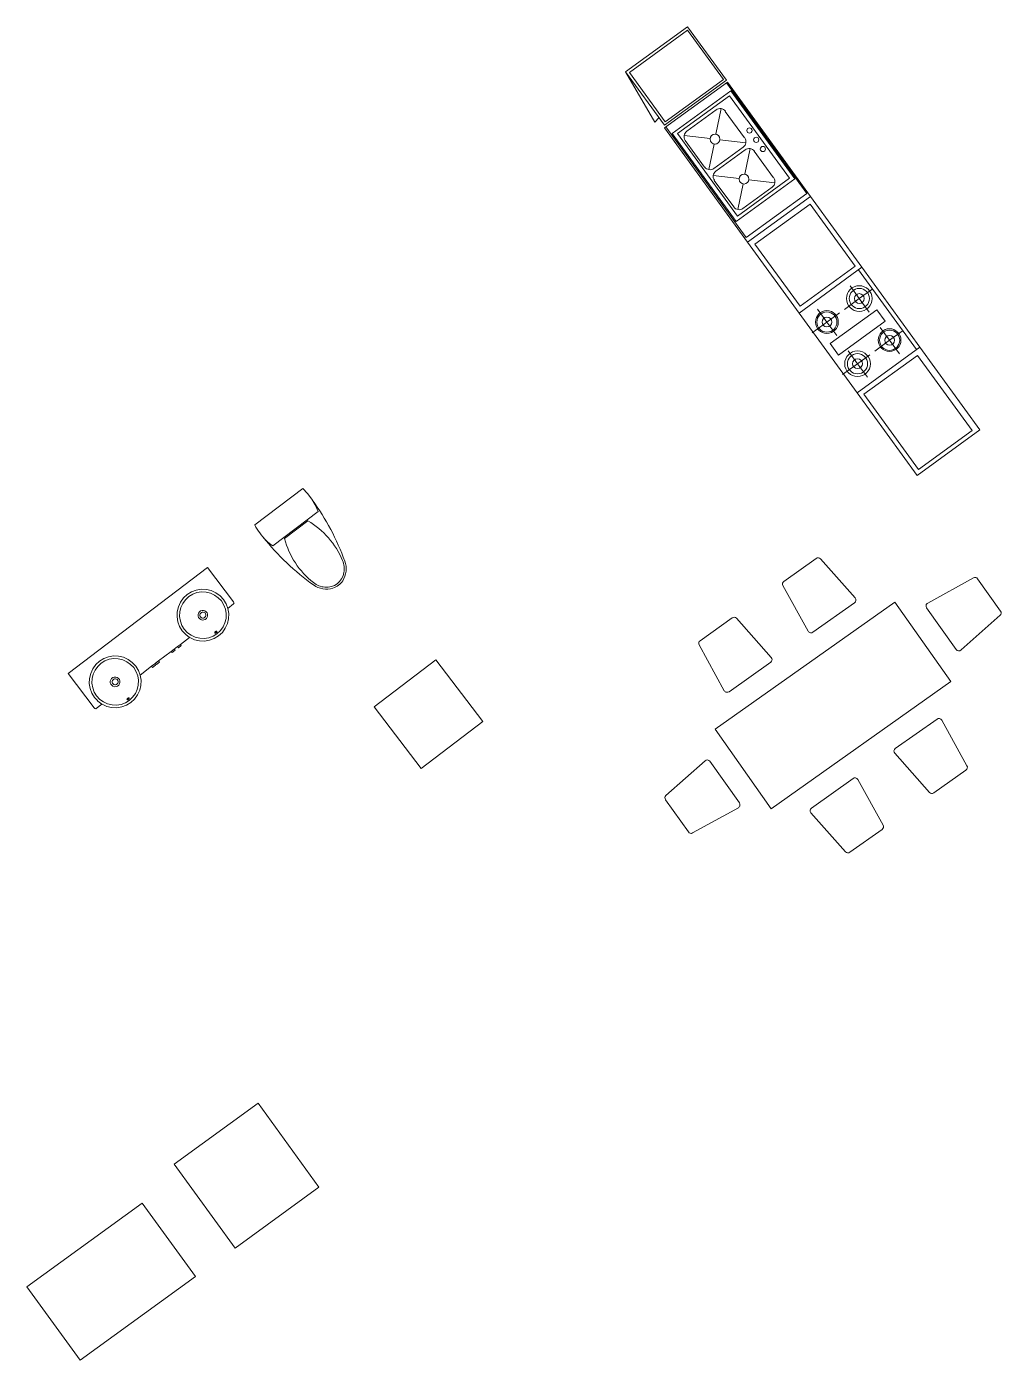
# Model space of a CAD drawing. Header units: inches. Extents: x -422522 to 22891, y -2973 to 414515.
# Drawn here: x 110.21 to 117.76, y 36.91 to 47.2 of the extents above; entities that cross this region are included whole.
import ezdxf

# ---------------------------------------------------------------- set-up
doc = ezdxf.new("R2010")
doc.units = ezdxf.units.IN
doc.header["$MEASUREMENT"] = 0
doc.layers.get('0').update_dxf_attribs({"lineweight": 40})
doc.layers.add('ARREDAMENTO', color=8, linetype='Continuous', lineweight=13)

# ---------------------------------------------------------------- blocks, each defined once
blk = doc.blocks.new('WCLOS-04')
at = {"linetype": 'Continuous'}
for p, q in [((0, 9.81), (0, -9.81)), ((9, 9.31), (9, -9.31)), ((9.41, -4.78), (9.41, 4.78))]:
    blk.add_line(p, q, dxfattribs=at)
blk.add_lwpolyline([(9, 9.31), (6.74, 9.82), (4.54, 10.06), (2.23, 10.06), (0, 9.81)])
for centre, radius, start, end in [((3.13, -70.97), 81.02, 72.7523, 88.7776), ((19.71, -19.92), 26.76, 75.2214, 112.6263), ((24.69, -1.03), 7.23, 43.1457, 75.2214), ((25, -0.54), 7.27, 20.4524, 72.7523), ((25.79, 0), 5.72, 316.8543, 43.1457), ((26.45, 0), 5.72, 339.5476, 20.4524), ((24.69, 1.03), 7.23, 284.7786, 316.8543), ((25, 0.54), 7.27, 287.2477, 339.5476), ((3.13, 70.97), 81.02, 271.2224, 287.2477), ((19.71, 19.92), 26.76, 247.3737, 284.7786)]:
    blk.add_arc(centre, radius, start, end)
for start, end in [(260.5377, 277.7399), (277.7399, 285.822)]:
    blk.add_arc((3.39, 10.5), 20.59, start, end, dxfattribs=at)
blk = doc.blocks.new('tavolo')
for points in [[(34.371, 38.846, -0.382162), (34.404, 38.845), (34.695, 38.567, -0.447008), (34.694, 38.53), (34.392, 38.277, -0.447008), (34.355, 38.282), (34.132, 38.617, -0.382162), (34.137, 38.65)], [(35.625, 38.791, 0.382162), (35.592, 38.796), (35.256, 38.573, 0.447008), (35.251, 38.536), (35.504, 38.234, 0.447008), (35.541, 38.233), (35.82, 38.524, 0.382162), (35.821, 38.557)], [(33.763, 38.337, -0.382162), (33.796, 38.336), (34.087, 38.057, -0.447008), (34.086, 38.02), (33.783, 37.767, -0.447008), (33.747, 37.772), (33.524, 38.108, -0.382162), (33.529, 38.141)], [(35.655, 37.313, 0.382162), (35.66, 37.346), (35.437, 37.682, 0.447008), (35.4, 37.687), (35.098, 37.434, 0.447008), (35.097, 37.397), (35.388, 37.118, 0.382162), (35.421, 37.117)], [(33.363, 36.897, -0.382162), (33.364, 36.93), (33.642, 37.221, -0.447008), (33.68, 37.22), (33.933, 36.918, -0.447008), (33.928, 36.881), (33.592, 36.658, -0.382162), (33.559, 36.663)], [(35.047, 36.804, 0.382162), (35.052, 36.837), (34.829, 37.172, 0.447008), (34.792, 37.177), (34.49, 36.924, 0.447008), (34.489, 36.887), (34.78, 36.609, 0.382162), (34.813, 36.608)]]:
    blk.add_lwpolyline(points, format="xyb", close=True)
blk.add_lwpolyline([(33.7, 37.469), (34.181, 36.894), (35.484, 37.985), (35.003, 38.56)], close=True)
blk = doc.blocks.new('cucina')
at = {"ltscale": 0.02}
for p, q in [((32.311, 34.659), (32.311, 35.259)), ((32.311, 35.259), (33.098, 35.259)), ((33.098, 35.259), (33.098, 34.659)), ((33.098, 34.659), (33.098, 35.259)), ((33.098, 35.259), (33.86, 35.259)), ((33.86, 35.227), (33.098, 35.227)), ((33.279, 35.101), (33.279, 35.22)), ((33.677, 35.101), (33.677, 35.22)), ((33.86, 35.259), (33.86, 34.659)), ((33.86, 34.659), (33.86, 35.259)), ((33.86, 35.259), (34.535, 35.259)), ((34.535, 35.259), (35.625, 35.259)), ((34.535, 35.259), (34.535, 34.659)), ((34.535, 34.659), (34.535, 35.259)), ((34.535, 35.259), (34.535, 34.659)), ((34.535, 35.259), (34.535, 34.659)), ((34.716, 35.24), (35.555, 35.24)), ((34.716, 34.682), (34.716, 35.24)), ((35.555, 35.24), (35.555, 34.682)), ((35.625, 35.259), (35.625, 34.659)), ((33.279, 35.101), (33.15, 35.101)), ((33.279, 35.101), (33.402, 35.101)), ((33.279, 35.101), (33.279, 34.959)), ((33.677, 35.101), (33.548, 35.101)), ((33.677, 35.101), (33.677, 34.959)), ((33.677, 35.101), (33.799, 35.101)), ((34.919, 34.951), (34.782, 35.099)), ((34.818, 35.113), (35.072, 35.113)), ((35.108, 35.099), (34.971, 34.951)), ((35.3, 34.951), (35.163, 35.099)), ((35.199, 35.113), (35.453, 35.113)), ((35.489, 35.099), (35.352, 34.951)), ((34.767, 34.783), (34.767, 35.063)), ((35.123, 35.063), (35.123, 34.783)), ((35.148, 34.783), (35.148, 35.063)), ((35.504, 35.063), (35.504, 34.783)), ((33.278, 34.794), (33.278, 34.913)), ((33.677, 34.792), (33.677, 34.912)), ((34.919, 34.895), (34.782, 34.747)), ((35.108, 34.747), (34.971, 34.895)), ((35.3, 34.895), (35.163, 34.747)), ((35.489, 34.747), (35.352, 34.895)), ((33.278, 34.794), (33.149, 34.794)), ((33.278, 34.794), (33.4, 34.794)), ((33.278, 34.794), (33.278, 34.652)), ((33.677, 34.792), (33.548, 34.792)), ((33.677, 34.792), (33.799, 34.792)), ((33.677, 34.792), (33.677, 34.65)), ((35.555, 34.682), (34.716, 34.682)), ((35.072, 34.732), (34.818, 34.732)), ((35.453, 34.732), (35.199, 34.732)), ((33.098, 34.659), (32.311, 34.659)), ((33.86, 34.659), (33.098, 34.659)), ((34.535, 34.659), (33.86, 34.659)), ((35.625, 34.659), (34.535, 34.659)), ((35.705, 34.624), (36.153, 34.67)), ((35.705, 34.624), (35.714, 34.67))]:
    blk.add_line(p, q, dxfattribs=at)
for points in [[(33.058, 35.207), (33.058, 34.696), (32.342, 34.696), (32.342, 35.207)], [(34.49, 35.222), (34.49, 34.696), (33.897, 34.696), (33.897, 35.222)], [(35.531, 34.715), (34.744, 34.715), (34.744, 35.211), (35.531, 35.211)], [(35.642, 35.261), (35.642, 34.67), (36.153, 34.67), (36.153, 35.261)], [(36.131, 35.246), (36.131, 34.691), (35.66, 34.691), (35.66, 35.246)], [(33.528, 35.159), (33.528, 34.716), (33.418, 34.716), (33.418, 35.159)]]:
    blk.add_lwpolyline(points, close=True, dxfattribs=at)
blk.add_lwpolyline([(35.625, 34.672), (34.571, 34.672), (34.571, 35.25), (35.625, 35.25)], dxfattribs=at)
for centre, radius in [((33.28, 35.101), 0.088), ((33.677, 35.101), 0.099), ((35.047, 35.177), 0.0201), ((35.135, 35.177), 0.0201), ((35.224, 35.177), 0.0201), ((33.279, 35.101), 0.0778), ((33.279, 35.101), 0.0378), ((33.677, 35.101), 0.0778), ((33.677, 35.101), 0.0378), ((33.278, 34.794), 0.099), ((33.677, 34.792), 0.0881), ((34.945, 34.923), 0.0381), ((35.326, 34.923), 0.0381), ((33.278, 34.794), 0.0778), ((33.278, 34.794), 0.0378), ((33.677, 34.792), 0.0778), ((33.677, 34.792), 0.0378)]:
    blk.add_circle(centre, radius, dxfattribs=at)
for centre, start, end in [((34.818, 35.063), 90, 180), ((35.072, 35.063), 0, 90), ((35.199, 35.063), 90, 180), ((35.453, 35.063), 0, 90), ((34.818, 34.783), 180, 270), ((35.072, 34.783), 270, 0), ((35.199, 34.783), 180, 270), ((35.453, 34.783), 270, 0)]:
    blk.add_arc(centre, 0.0508, start, end, dxfattribs=at)
blk = doc.blocks.new('laavabo')
for p, q in [((35.959, 42.814), (35.935, 42.784)), ((35.99, 42.839), (35.959, 42.814)), ((36.001, 42.822), (35.974, 42.8)), ((36.024, 42.857), (35.99, 42.839)), ((36.032, 42.839), (36.001, 42.822)), ((36.062, 42.869), (36.024, 42.857)), ((36.066, 42.849), (36.032, 42.839)), ((36.101, 42.873), (36.062, 42.869)), ((36.101, 42.853), (36.066, 42.849)), ((36.14, 42.869), (36.101, 42.873)), ((36.136, 42.849), (36.101, 42.853)), ((36.17, 42.839), (36.136, 42.849)), ((36.177, 42.857), (36.14, 42.869)), ((36.201, 42.822), (36.17, 42.839)), ((36.212, 42.839), (36.177, 42.857)), ((36.228, 42.8), (36.201, 42.822)), ((36.242, 42.814), (36.212, 42.839)), ((36.267, 42.784), (36.242, 42.814)), ((36.785, 42.784), (36.809, 42.814)), ((36.809, 42.814), (36.84, 42.839)), ((36.824, 42.8), (36.851, 42.822)), ((36.84, 42.839), (36.874, 42.857)), ((36.851, 42.822), (36.882, 42.839)), ((36.874, 42.857), (36.912, 42.869)), ((36.882, 42.839), (36.916, 42.849)), ((36.912, 42.869), (36.951, 42.873)), ((36.916, 42.849), (36.951, 42.853)), ((36.951, 42.873), (36.99, 42.869)), ((36.951, 42.853), (36.986, 42.849)), ((36.986, 42.849), (37.02, 42.839)), ((36.99, 42.869), (37.027, 42.857)), ((37.02, 42.839), (37.051, 42.822)), ((37.027, 42.857), (37.062, 42.839)), ((37.051, 42.822), (37.078, 42.8)), ((37.062, 42.839), (37.092, 42.814)), ((37.092, 42.814), (37.117, 42.784)), ((35.905, 42.712), (35.901, 42.673)), ((35.916, 42.749), (35.905, 42.712)), ((35.935, 42.784), (35.916, 42.749)), ((35.924, 42.708), (35.921, 42.673)), ((35.935, 42.741), (35.924, 42.708)), ((35.951, 42.773), (35.935, 42.741)), ((35.974, 42.8), (35.951, 42.773)), ((36.074, 42.699), (36.067, 42.69)), ((36.084, 42.706), (36.074, 42.699)), ((36.095, 42.71), (36.084, 42.706)), ((36.107, 42.71), (36.095, 42.71)), ((36.118, 42.706), (36.107, 42.71)), ((36.127, 42.699), (36.118, 42.706)), ((36.134, 42.69), (36.127, 42.699)), ((36.251, 42.773), (36.228, 42.8)), ((36.267, 42.741), (36.251, 42.773)), ((36.286, 42.749), (36.267, 42.784)), ((36.277, 42.708), (36.267, 42.741)), ((36.281, 42.673), (36.277, 42.708)), ((36.297, 42.712), (36.286, 42.749)), ((36.301, 42.673), (36.297, 42.712)), ((36.751, 42.673), (36.755, 42.712)), ((36.755, 42.712), (36.766, 42.749)), ((36.766, 42.749), (36.785, 42.784)), ((36.771, 42.673), (36.774, 42.708)), ((36.774, 42.708), (36.785, 42.741)), ((36.785, 42.741), (36.801, 42.773)), ((36.801, 42.773), (36.824, 42.8)), ((36.917, 42.69), (36.924, 42.699)), ((36.924, 42.699), (36.934, 42.706)), ((36.934, 42.706), (36.945, 42.71)), ((36.945, 42.71), (36.957, 42.71)), ((36.957, 42.71), (36.968, 42.706)), ((36.968, 42.706), (36.977, 42.699)), ((36.977, 42.699), (36.984, 42.69)), ((37.078, 42.8), (37.101, 42.773)), ((37.101, 42.773), (37.117, 42.741)), ((37.117, 42.784), (37.136, 42.749)), ((37.117, 42.741), (37.127, 42.708)), ((37.127, 42.708), (37.131, 42.673)), ((37.136, 42.749), (37.147, 42.712)), ((37.147, 42.712), (37.151, 42.673)), ((35.901, 42.673), (35.904, 42.643)), ((35.905, 42.634), (35.904, 42.643)), ((35.916, 42.598), (35.905, 42.634)), ((35.921, 42.673), (35.924, 42.637)), ((35.924, 42.637), (35.935, 42.604)), ((35.935, 42.604), (35.951, 42.573)), ((36.067, 42.69), (36.064, 42.678)), ((36.064, 42.678), (36.064, 42.667)), ((36.064, 42.667), (36.067, 42.656)), ((36.067, 42.656), (36.074, 42.646)), ((36.074, 42.646), (36.084, 42.639)), ((36.08, 42.683), (36.078, 42.676)), ((36.078, 42.676), (36.078, 42.669)), ((36.078, 42.669), (36.08, 42.662)), ((36.085, 42.689), (36.08, 42.683)), ((36.08, 42.662), (36.085, 42.656)), ((36.084, 42.639), (36.095, 42.636)), ((36.09, 42.693), (36.085, 42.689)), ((36.085, 42.656), (36.09, 42.652)), ((36.097, 42.695), (36.09, 42.693)), ((36.09, 42.652), (36.097, 42.65)), ((36.095, 42.636), (36.107, 42.636)), ((36.104, 42.695), (36.097, 42.695)), ((36.097, 42.65), (36.104, 42.65)), ((36.111, 42.693), (36.104, 42.695)), ((36.104, 42.65), (36.111, 42.652)), ((36.107, 42.636), (36.118, 42.639)), ((36.117, 42.689), (36.111, 42.693)), ((36.111, 42.652), (36.117, 42.656)), ((36.121, 42.683), (36.117, 42.689)), ((36.117, 42.656), (36.121, 42.662)), ((36.118, 42.639), (36.127, 42.646)), ((36.124, 42.676), (36.121, 42.683)), ((36.121, 42.662), (36.124, 42.669)), ((36.124, 42.669), (36.124, 42.676)), ((36.127, 42.646), (36.134, 42.656)), ((36.138, 42.678), (36.134, 42.69)), ((36.134, 42.656), (36.138, 42.667)), ((36.138, 42.667), (36.138, 42.678)), ((36.251, 42.573), (36.267, 42.604)), ((36.267, 42.604), (36.277, 42.637)), ((36.277, 42.637), (36.281, 42.673)), ((36.286, 42.598), (36.297, 42.634)), ((36.298, 42.643), (36.297, 42.634)), ((36.298, 42.643), (36.301, 42.673)), ((36.298, 42.643), (36.298, 42.643)), ((36.427, 42.598), (36.397, 42.598)), ((36.465, 42.598), (36.435, 42.598)), ((36.617, 42.598), (36.587, 42.598)), ((36.648, 42.598), (36.676, 42.598)), ((36.754, 42.643), (36.751, 42.673)), ((36.754, 42.643), (36.754, 42.643)), ((36.754, 42.643), (36.755, 42.634)), ((36.766, 42.598), (36.755, 42.634)), ((36.774, 42.637), (36.771, 42.673)), ((36.785, 42.604), (36.774, 42.637)), ((36.801, 42.573), (36.785, 42.604)), ((36.914, 42.678), (36.917, 42.69)), ((36.914, 42.667), (36.914, 42.678)), ((36.917, 42.656), (36.914, 42.667)), ((36.924, 42.646), (36.917, 42.656)), ((36.934, 42.639), (36.924, 42.646)), ((36.928, 42.676), (36.93, 42.683)), ((36.928, 42.669), (36.928, 42.676)), ((36.93, 42.662), (36.928, 42.669)), ((36.93, 42.683), (36.935, 42.689)), ((36.935, 42.656), (36.93, 42.662)), ((36.945, 42.636), (36.934, 42.639)), ((36.935, 42.689), (36.94, 42.693)), ((36.94, 42.652), (36.935, 42.656)), ((36.94, 42.693), (36.947, 42.695)), ((36.947, 42.65), (36.94, 42.652)), ((36.957, 42.636), (36.945, 42.636)), ((36.947, 42.695), (36.954, 42.695)), ((36.954, 42.65), (36.947, 42.65)), ((36.954, 42.695), (36.961, 42.693)), ((36.961, 42.652), (36.954, 42.65)), ((36.968, 42.639), (36.957, 42.636)), ((36.961, 42.693), (36.967, 42.689)), ((36.967, 42.656), (36.961, 42.652)), ((36.967, 42.689), (36.971, 42.683)), ((36.971, 42.662), (36.967, 42.656)), ((36.977, 42.646), (36.968, 42.639)), ((36.971, 42.683), (36.974, 42.676)), ((36.974, 42.669), (36.971, 42.662)), ((36.974, 42.676), (36.974, 42.669)), ((36.984, 42.656), (36.977, 42.646)), ((36.984, 42.69), (36.988, 42.678)), ((36.988, 42.667), (36.984, 42.656)), ((36.988, 42.678), (36.988, 42.667)), ((37.117, 42.604), (37.101, 42.573)), ((37.127, 42.637), (37.117, 42.604)), ((37.131, 42.673), (37.127, 42.637)), ((37.136, 42.598), (37.147, 42.634)), ((37.147, 42.634), (37.148, 42.643)), ((37.151, 42.673), (37.148, 42.643)), ((35.951, 42.573), (35.974, 42.545)), ((35.974, 42.545), (36.001, 42.523)), ((36.001, 42.523), (36.032, 42.506)), ((36.032, 42.506), (36.066, 42.496)), ((36.066, 42.496), (36.101, 42.493)), ((36.091, 42.509), (36.092, 42.51)), ((36.091, 42.508), (36.091, 42.509)), ((36.091, 42.508), (36.091, 42.506)), ((36.091, 42.506), (36.092, 42.505)), ((36.092, 42.51), (36.094, 42.511)), ((36.092, 42.505), (36.094, 42.504)), ((36.094, 42.511), (36.096, 42.512)), ((36.094, 42.504), (36.096, 42.503)), ((36.096, 42.512), (36.098, 42.512)), ((36.096, 42.503), (36.098, 42.503)), ((36.098, 42.512), (36.101, 42.513)), ((36.098, 42.503), (36.101, 42.503)), ((36.104, 42.512), (36.101, 42.513)), ((36.104, 42.503), (36.101, 42.503)), ((36.101, 42.493), (36.136, 42.496)), ((36.106, 42.512), (36.104, 42.512)), ((36.106, 42.503), (36.104, 42.503)), ((36.108, 42.511), (36.106, 42.512)), ((36.108, 42.504), (36.106, 42.503)), ((36.109, 42.51), (36.108, 42.511)), ((36.109, 42.505), (36.108, 42.504)), ((36.11, 42.509), (36.109, 42.51)), ((36.11, 42.506), (36.109, 42.505)), ((36.111, 42.508), (36.11, 42.509)), ((36.111, 42.508), (36.11, 42.506)), ((36.136, 42.496), (36.17, 42.506)), ((36.17, 42.506), (36.201, 42.523)), ((36.201, 42.523), (36.228, 42.545)), ((36.228, 42.545), (36.251, 42.573)), ((36.587, 42.587), (36.617, 42.587)), ((36.824, 42.545), (36.801, 42.573)), ((36.851, 42.523), (36.824, 42.545)), ((36.882, 42.506), (36.851, 42.523)), ((36.916, 42.496), (36.882, 42.506)), ((36.951, 42.493), (36.916, 42.496)), ((36.941, 42.509), (36.942, 42.51)), ((36.941, 42.508), (36.941, 42.509)), ((36.941, 42.508), (36.941, 42.506)), ((36.941, 42.506), (36.942, 42.505)), ((36.942, 42.51), (36.944, 42.511)), ((36.942, 42.505), (36.944, 42.504)), ((36.944, 42.511), (36.946, 42.512)), ((36.944, 42.504), (36.946, 42.503)), ((36.946, 42.512), (36.948, 42.512)), ((36.946, 42.503), (36.948, 42.503)), ((36.948, 42.512), (36.951, 42.513)), ((36.948, 42.503), (36.951, 42.503)), ((36.954, 42.512), (36.951, 42.513)), ((36.954, 42.503), (36.951, 42.503)), ((36.986, 42.496), (36.951, 42.493)), ((36.956, 42.512), (36.954, 42.512)), ((36.956, 42.503), (36.954, 42.503)), ((36.958, 42.511), (36.956, 42.512)), ((36.958, 42.504), (36.956, 42.503)), ((36.959, 42.51), (36.958, 42.511)), ((36.959, 42.505), (36.958, 42.504)), ((36.96, 42.509), (36.959, 42.51)), ((36.96, 42.506), (36.959, 42.505)), ((36.961, 42.508), (36.96, 42.509)), ((36.961, 42.508), (36.96, 42.506)), ((37.02, 42.506), (36.986, 42.496)), ((37.051, 42.523), (37.02, 42.506)), ((37.078, 42.545), (37.051, 42.523)), ((37.101, 42.573), (37.078, 42.545))]:
    blk.add_line(p, q)
blk.add_lwpolyline([(36.648, 42.587), (36.648, 42.598), (36.617, 42.598), (36.617, 42.587), (36.587, 42.587), (36.587, 42.598), (36.465, 42.598), (36.465, 42.587), (36.435, 42.587), (36.435, 42.598), (36.427, 42.598), (36.427, 42.587), (36.397, 42.587), (36.397, 42.598), (36.286, 42.598), (36.286, 42.596), (36.267, 42.561), (36.242, 42.531), (36.212, 42.506), (36.177, 42.488), (36.14, 42.476), (36.101, 42.473), (36.062, 42.476), (36.024, 42.488), (35.99, 42.506), (35.959, 42.531), (35.935, 42.561), (35.916, 42.596), (35.916, 42.598), (35.859, 42.598), (35.856, 42.598), (35.853, 42.601), (35.851, 42.605), (35.851, 42.61), (35.851, 42.943), (36.526, 42.943), (37.201, 42.943), (37.201, 42.61), (37.2, 42.605), (37.198, 42.601), (37.196, 42.598), (37.192, 42.598), (37.136, 42.598), (37.136, 42.596), (37.117, 42.561), (37.092, 42.531), (37.062, 42.506), (37.027, 42.488), (36.99, 42.476), (36.951, 42.473), (36.912, 42.476), (36.874, 42.488), (36.84, 42.506), (36.809, 42.531), (36.785, 42.561), (36.766, 42.596), (36.766, 42.598), (36.676, 42.598), (36.676, 42.587)], close=True)

msp = doc.modelspace()

# ---------------------------------------------------------------- linework, layer by layer
at = {"layer": 'ARREDAMENTO'}
for points in [[(113.73519, 41.83693), (113.37214, 42.31463), (112.89444, 41.95158), (113.25749, 41.47388)], [(111.82267, 37.77458), (112.46988, 38.24481), (111.99965, 38.89202), (111.35244, 38.42179)], [(111.10454, 38.12229), (110.21462, 37.47573), (110.62607, 36.90941), (111.51599, 37.55598)]]:
    msp.add_lwpolyline(points, close=True, dxfattribs=at)

# ---------------------------------------------------------------- block references
at = {"layer": 'ARREDAMENTO', "xscale": -1, "rotation": 306.0000000000007}
msp.add_blockref('cucina', (108.03605, -2.77634), dxfattribs=at)
at = {"layer": 'ARREDAMENTO', "xscale": 0.0236842105263122, "yscale": 0.0236842105263122, "zscale": 0.0236842105263122, "rotation": 307.2345733556355}
msp.add_blockref('WCLOS-04', (112.15929, 43.49481), dxfattribs=at)
at = {"layer": 'ARREDAMENTO'}
for name, p, rotation in [('tavolo', (153.97426, 76.75845), 175.3467259559941), ('laavabo', (107.97544, -13.67459), 37.23457335563553)]:
    msp.add_blockref(name, p, dxfattribs=dict(at, rotation=rotation))

doc.saveas('drawing.dxf')
